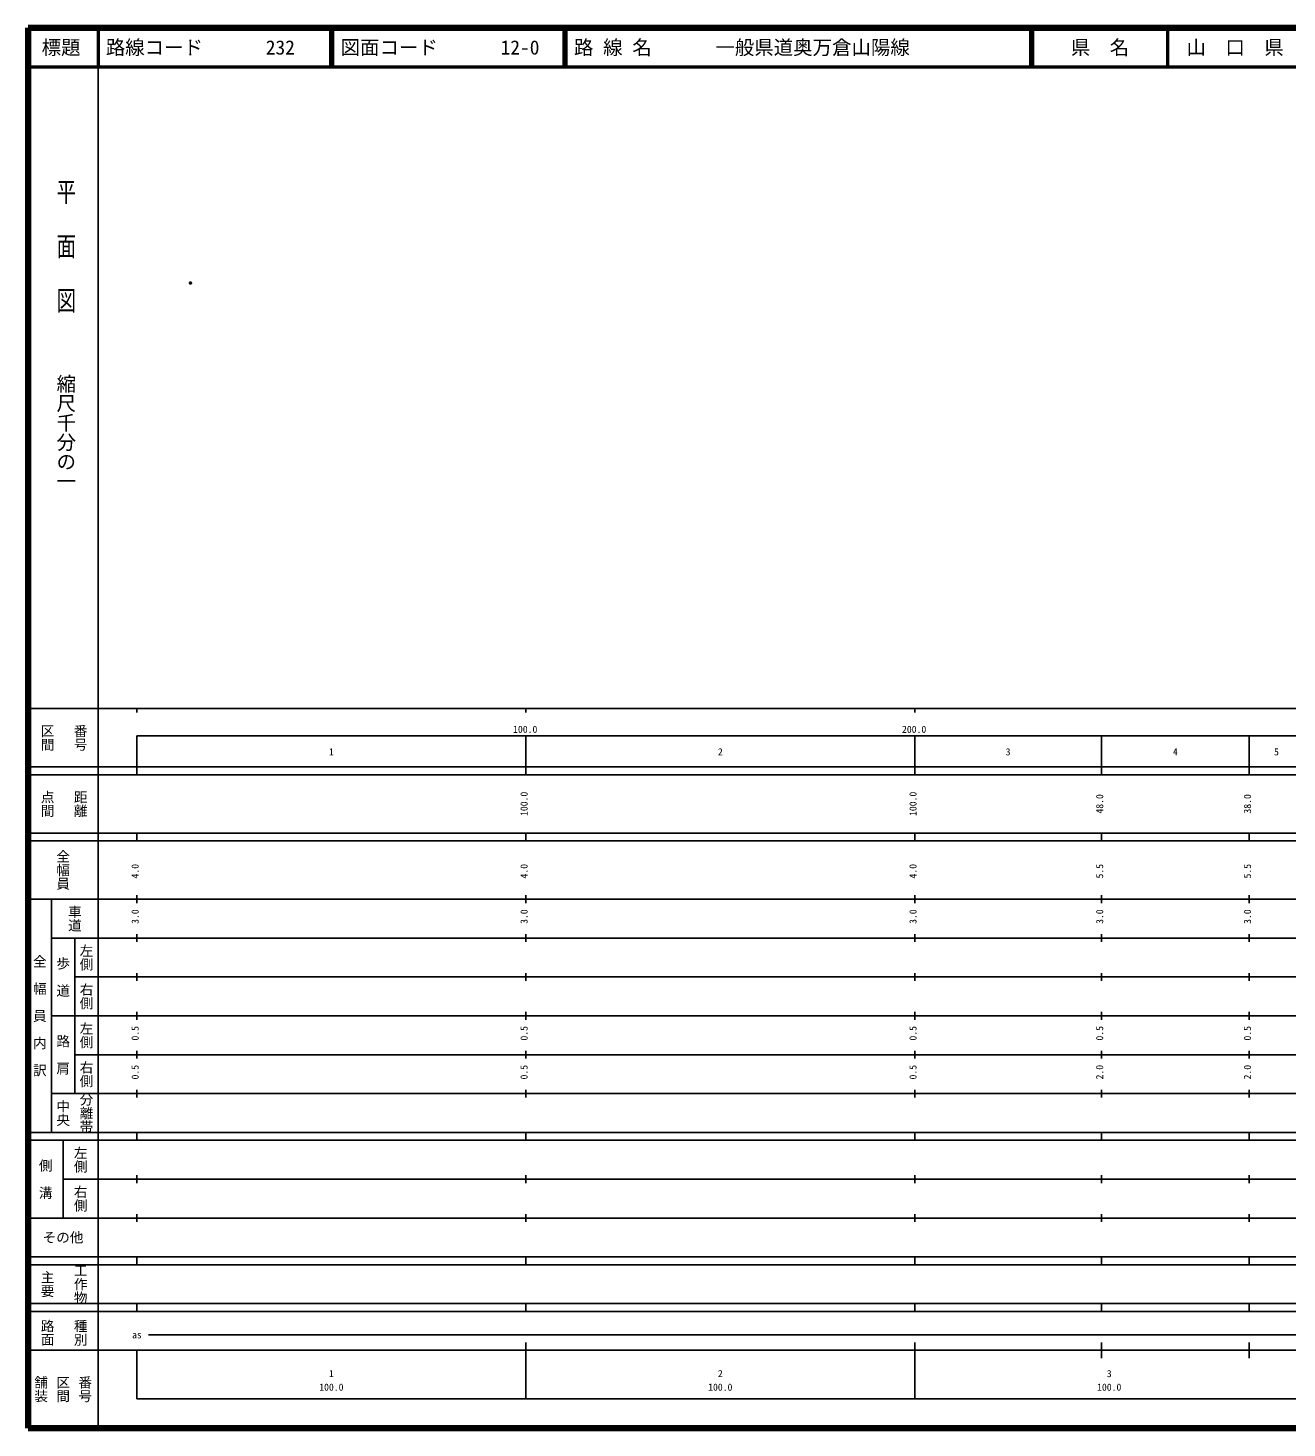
# Model space of a CAD drawing. Units: millimetres on the paper. Extents: x 40 to 680, y 20 to 380.
# Drawn here: x 40 to 363.7, y 20 to 380 of the extents above; entities that cross this region are included whole.
import ezdxf
from ezdxf.enums import TextEntityAlignment as Align

# ---------------------------------------------------------------- set-up
doc = ezdxf.new("R2010")
doc.units = ezdxf.units.MM
doc.header["$PDMODE"] = 32
doc.header["$PDSIZE"] = 0.5
doc.layers.add('M-OTRS', color=6, linetype='Continuous')
doc.layers.add('M-TTL-TXT', color=7, linetype='Continuous')
for name, color, linetype, lineweight in [('M-TTL', 2, 'Continuous', 140), ('M-TTL-BAND', 7, 'Continuous', 25), ('M-TTL-LINE', 7, 'Continuous', 50)]:
    doc.layers.add(name, color=color, linetype=linetype, lineweight=lineweight)
doc.styles.add('@ＭＳ ゴシック', font='')
doc.styles.add('ＭＳ ゴシック', font='')
doc.styles.get('@ＭＳ ゴシック').set_extended_font_data('@MS Gothic')
doc.styles.get('ＭＳ ゴシック').set_extended_font_data('MS Gothic')

msp = doc.modelspace()

# ---------------------------------------------------------------- linework, layer by layer
at = {"layer": 'M-OTRS'}
msp.add_point((81.757, 314.432), dxfattribs=at)
at = {"layer": 'M-TTL'}
for p, q in [((40, 380), (40, 20)), ((680, 380), (40, 380)), ((40, 20), (680, 20))]:
    msp.add_line(p, q, dxfattribs=at)
at = {"layer": 'M-TTL-BAND'}
for p, q in [((58, 370), (58, 20)), ((40, 205), (579, 205)), ((68, 205), (68, 204)), ((168, 205), (168, 204)), ((268, 205), (268, 204)), ((68, 198), (579, 198)), ((68, 198), (68, 188)), ((168, 188), (168, 198)), ((268, 188), (268, 198)), ((316, 188), (316, 198)), ((354, 188), (354, 198)), ((40, 190), (579, 190)), ((40, 188), (579, 188)), ((40, 173), (579, 173)), ((68, 171), (68, 173)), ((168, 171), (168, 173)), ((268, 171), (268, 173)), ((316, 171), (316, 173)), ((354, 171), (354, 173)), ((40, 171), (579, 171)), ((40, 156), (579, 156)), ((46, 96), (46, 156)), ((68, 155), (68, 157)), ((168, 155), (168, 157)), ((268, 155), (268, 157)), ((316, 155), (316, 157)), ((354, 155), (354, 157)), ((46, 146), (579, 146)), ((52, 146), (52, 106)), ((68, 145), (68, 147)), ((168, 145), (168, 147)), ((268, 145), (268, 147)), ((316, 145), (316, 147)), ((354, 145), (354, 147)), ((68, 135), (68, 137)), ((168, 135), (168, 137)), ((268, 135), (268, 137)), ((316, 135), (316, 137)), ((354, 135), (354, 137)), ((52, 136), (579, 136)), ((46, 126), (579, 126)), ((68, 125), (68, 127)), ((168, 125), (168, 127)), ((268, 125), (268, 127)), ((316, 125), (316, 127)), ((354, 125), (354, 127)), ((52, 116), (579, 116)), ((68, 115), (68, 117)), ((168, 115), (168, 117)), ((268, 115), (268, 117)), ((316, 115), (316, 117)), ((354, 115), (354, 117)), ((46, 106), (579, 106)), ((68, 105), (68, 107)), ((168, 105), (168, 107)), ((268, 105), (268, 107)), ((316, 105), (316, 107)), ((354, 105), (354, 107)), ((40, 96), (579, 96)), ((40, 94), (579, 94)), ((49, 94), (49, 74)), ((68, 94), (68, 96)), ((168, 94), (168, 96)), ((268, 94), (268, 96)), ((316, 94), (316, 96)), ((354, 94), (354, 96)), ((49, 84), (579, 84)), ((68, 83), (68, 85)), ((168, 83), (168, 85)), ((268, 83), (268, 85)), ((316, 83), (316, 85)), ((354, 83), (354, 85)), ((40, 74), (579, 74)), ((68, 73), (68, 75)), ((168, 73), (168, 75)), ((268, 73), (268, 75)), ((316, 73), (316, 75)), ((354, 73), (354, 75)), ((40, 64), (579, 64)), ((40, 62), (579, 62)), ((68, 62), (68, 64)), ((168, 62), (168, 64)), ((268, 62), (268, 64)), ((316, 62), (316, 64)), ((354, 62), (354, 64)), ((40, 52), (579, 52)), ((68, 50), (68, 52)), ((168, 50), (168, 52)), ((268, 50), (268, 52)), ((316, 50), (316, 52)), ((354, 50), (354, 52)), ((40, 50), (579, 50)), ((71, 44), (565, 44)), ((40, 40), (579, 40)), ((68, 40), (68, 27.5)), ((168, 27.5), (168, 42)), ((268, 27.5), (268, 42)), ((316, 38), (316, 42)), ((354, 38), (354, 42)), ((68, 27.5), (579, 27.5))]:
    msp.add_line(p, q, dxfattribs=at)
at = {"layer": 'M-TTL-LINE'}
for p, q in [((58, 380), (58, 370)), ((117.75, 380), (117.75, 370)), ((118.25, 380), (118.25, 370)), ((177.75, 380), (177.75, 370)), ((178.25, 380), (178.25, 370)), ((297.75, 380), (297.75, 370)), ((298.25, 380), (298.25, 370)), ((333, 380), (333, 370)), ((40, 370), (680, 370))]:
    msp.add_line(p, q, dxfattribs=at)

# ---------------------------------------------------------------- texts
at = {"layer": 'M-TTL-BAND', "style": '@ＭＳ ゴシック', "width": 1.4}
msp.add_text('平  面  図', height=3.666, rotation=270, dxfattribs=at).set_placement((49.777, 306.475), align=Align.MIDDLE_RIGHT)
at = {"layer": 'M-TTL-BAND', "style": '@ＭＳ ゴシック'}
msp.add_text('縮尺千分の一', height=3.666, rotation=270, dxfattribs=at).set_placement((49.777, 261.03), align=Align.MIDDLE_RIGHT)
for s, p in [('区間', (45, 197.5)), ('番号', (53.5, 197.5)), ('点間', (45, 180.5)), ('距離', (53.5, 180.5)), ('全幅員', (49, 163.5)), ('車道', (52, 151)), ('左側', (55, 141)), ('全\u3000幅\u3000員\u3000内\u3000訳', (43, 126)), ('歩\u3000道', (49, 136)), ('右側', (55, 131)), ('左側', (55, 121)), ('路\u3000肩', (49, 116)), ('右側', (55, 111)), ('分離帯', (55, 101)), ('中央', (49, 101)), ('左側', (53.5, 89)), ('側\u3000溝', (44.5, 84)), ('右側', (53.5, 79)), ('工作物', (53.5, 57)), ('主要', (45, 57)), ('路面', (45, 44.5)), ('種別', (53.5, 44.5)), ('舗装', (43.333, 30)), ('区間', (49, 30)), ('番号', (54.667, 30))]:
    msp.add_text(s, height=2.566, rotation=270, dxfattribs=at).set_placement(p, align=Align.MIDDLE_CENTER)
at = {"layer": 'M-TTL-BAND', "style": 'ＭＳ ゴシック'}
for s, p in [('100.0', (167.844, 198.195)), ('200.0', (267.844, 198.195)), ('1', (118, 192.405)), ('2', (218, 192.405)), ('3', (292, 192.405)), ('4', (335, 192.405)), ('5', (361, 192.405)), ('as', (68, 42.5)), ('1', (118, 32.523)), ('2', (218, 32.523)), ('3', (318, 32.523)), ('100.0', (118, 29.033)), ('100.0', (218, 29.033)), ('100.0', (318, 29.033))]:
    msp.add_text(s, height=1.833, dxfattribs=at).set_placement(p, align=Align.BOTTOM_CENTER)
for s, p in [('100.0', (169, 180.5)), ('100.0', (269, 180.5)), ('48.0', (317, 180.5)), ('38.0', (355, 180.5)), ('4.0', (69, 163.174)), ('4.0', (169, 163.174)), ('4.0', (269, 163.174)), ('5.5', (317, 163.174)), ('5.5', (355, 163.174)), ('3.0', (69, 151.5)), ('3.0', (169, 151.5)), ('3.0', (269, 151.5)), ('3.0', (317, 151.5)), ('3.0', (355, 151.5)), ('0.5', (69, 121.5)), ('0.5', (169, 121.5)), ('0.5', (269, 121.5)), ('0.5', (317, 121.5)), ('0.5', (355, 121.5)), ('0.5', (69, 111.5)), ('0.5', (169, 111.5)), ('0.5', (269, 111.5)), ('2.0', (317, 111.5)), ('2.0', (355, 111.5))]:
    msp.add_text(s, height=1.833, rotation=90, dxfattribs=at).set_placement(p, align=Align.BOTTOM_CENTER)
msp.add_text('その他', height=2.566, dxfattribs=at).set_placement((49, 69), align=Align.MIDDLE_CENTER)
at = {"layer": 'M-TTL-TXT', "style": 'ＭＳ ゴシック'}
for s, p in [('標題', (48.5, 375)), ('県\u3000名', (315.625, 375)), ('山\u3000口\u3000県', (350.375, 375))]:
    msp.add_text(s, height=3.666, dxfattribs=at).set_placement(p, align=Align.MIDDLE_CENTER)
for s, p in [('路線コード', (60, 375)), ('232', (101.142, 375)), ('図面コード', (120.38, 375)), ('12-0', (161.521, 375)), ('路 線 名', (180.38, 375)), ('一般県道奥万倉山陽線', (216.734, 375))]:
    msp.add_text(s, height=3.666, dxfattribs=at).set_placement(p, align=Align.MIDDLE_LEFT)

doc.saveas('drawing.dxf')
